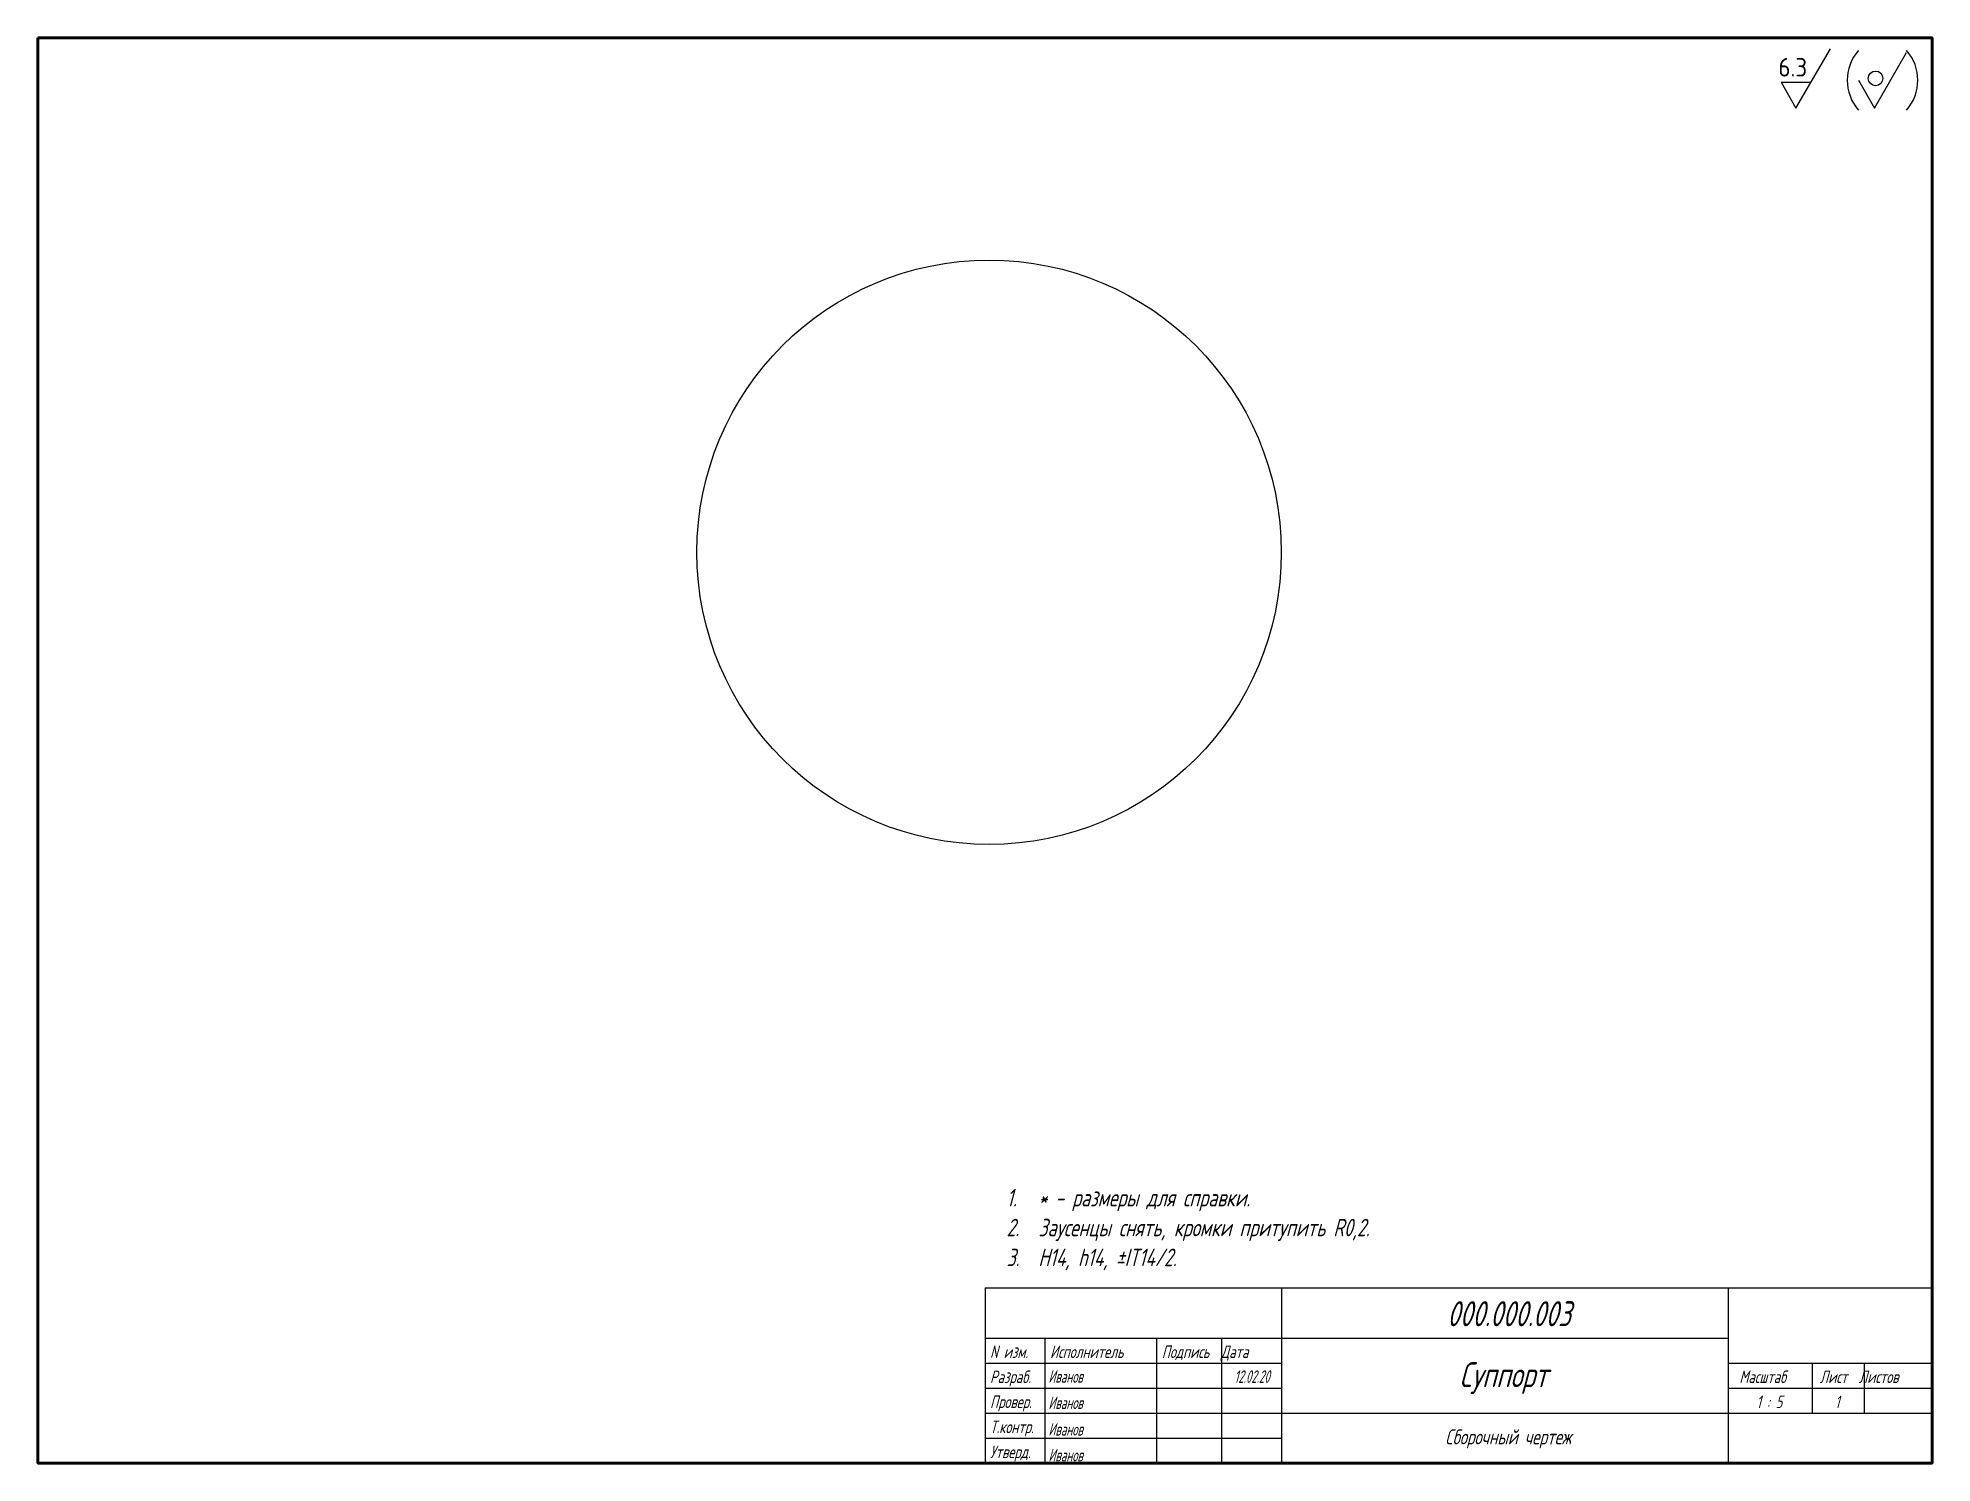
# Model space of a CAD drawing. Extents: x -272 to 106, y -5077 to -4793.
import ezdxf
from ezdxf.enums import TextEntityAlignment as Align

# ---------------------------------------------------------------- set-up
doc = ezdxf.new("R2010")
doc.units = 0
doc.layers.add('AM_5', color=92, linetype='Continuous', lineweight=25)
doc.layers.add('Print', color=5, linetype='Continuous', lineweight=60)
doc.layers.add('Text', color=7, linetype='Continuous')
doc.styles.add('ACISOTS', font='isocp.shx', dxfattribs={"height": 1})
doc.styles.add('STYLE25', font='simplex.shx', dxfattribs={"width": 0.7, "oblique": 15, "height": 2.5})
doc.styles.add('STYLE35', font='simplex.shx', dxfattribs={"width": 0.7, "oblique": 15, "height": 3.5})
doc.styles.add('STYLE50', font='simplex.shx', dxfattribs={"width": 0.7, "oblique": 15, "height": 5})

# ---------------------------------------------------------------- blocks, each defined once
blk = doc.blocks.new('*S1')
at = {"layer": 'AM_5', "color": 2, "ltscale": 0.5}
for p, q in [((748.59, 2132.24), (754.83, 2143.04)), ((762.84, 2132.24), (768.69, 2142.37)), ((745.87, 2136.97), (748.59, 2132.24)), ((745.87, 2136.97), (751.32, 2136.97)), ((759.92, 2137.3), (762.84, 2132.24))]:
    blk.add_line(p, q, dxfattribs=at)
for centre, start, end in [((766.11, 2137.3), 138.8879, 221.1121), ((762.5, 2137.3), 318.8879, 41.1121)]:
    blk.add_arc(centre, 8.21, start, end, dxfattribs=at)
at = {"layer": 'AM_5', "color": 2, "ltscale": 0.5, "insert": (750.62, 2137.98), "char_height": 3.375, "attachment_point": 9, "style": 'ACISOTS'}
blk.add_mtext('6.3', dxfattribs=at)

msp = doc.modelspace()

# ---------------------------------------------------------------- linework, layer by layer
at = {"color": 250}
for p, q in [((-83.28, -5042.26), (-83.28, -5077.26)), ((-83.28, -5042.26), (105.91, -5042.26)), ((-23.96, -5077.26), (-23.96, -5042.26)), ((65.24, -5049.26), (65.24, -5042.26)), ((65.24, -5077.26), (65.24, -5042.26)), ((-83.28, -5052.26), (65.24, -5052.26)), ((-71.28, -5077.26), (-71.28, -5052.26)), ((-48.96, -5077.26), (-48.96, -5052.26)), ((-35.96, -5077.26), (-35.96, -5052.26)), ((-83.28, -5057.26), (-23.96, -5057.26)), ((65.24, -5057.26), (105.91, -5057.26)), ((82.03, -5067.26), (82.03, -5057.26)), ((92.43, -5067.26), (92.43, -5057.26)), ((-83.28, -5062.26), (-23.96, -5062.26)), ((65.24, -5062.26), (105.91, -5062.26)), ((-83.28, -5067.26), (105.91, -5067.26)), ((-83.28, -5072.26), (-23.96, -5072.26))]:
    msp.add_line(p, q, dxfattribs=at)
at = {"color": 2}
msp.add_circle((94.62, -4800.61), 1.46, dxfattribs=at)
msp.add_circle((-82.46, -4895.28), 58.37)
at = {"layer": 'Print'}
msp.add_lwpolyline([(-272.48, -4792.52), (105.91, -4792.52), (105.91, -5077.26), (-272.48, -5077.26)], close=True, dxfattribs=at)

# ---------------------------------------------------------------- block references
at = {"layer": 'AM_5', "ltscale": 0.5, "xscale": 1.099999999999909, "yscale": 1.099999999999909, "zscale": 1.099999999999909}
msp.add_blockref('*S1', (-744.73, -7152.02), dxfattribs=at)

# ---------------------------------------------------------------- texts
at = {"color": 2, "style": 'STYLE35', "oblique": 15, "width": 0.7}
for s, p in [('1.', (-78.98, -5025.98)), ('* - размеры для справки.', (-72.61, -5025.98)), ('2.', (-78.98, -5031.94)), ('Заусенцы снять, кромки притупить R0,2.', (-72.61, -5031.94)), ('3.', (-78.98, -5037.91)), ('H14, h14, %%PIT14/2.', (-72.61, -5037.91))]:
    msp.add_text(s, height=3.5, dxfattribs=at).set_placement(p)
at = {"color": 4, "style": 'STYLE25', "oblique": 15, "width": 0.7}
for s, p in [('N изм.', (-82.28, -5056.26)), ('Исполнитель', (-70.28, -5056.26)), ('Подпись  Дата', (-47.96, -5056.26)), ('Разраб.', (-82.28, -5061.26)), ('Масштаб', (67.41, -5061.26)), (' Лист  Листов', (82.31, -5061.26)), ('Провер.', (-82.28, -5066.26)), ('Т.контр.', (-82.28, -5071.26)), ('Утверд.', (-82.28, -5076.26))]:
    msp.add_text(s, height=2.5, rotation=360, dxfattribs=at).set_placement(p)
at = {"color": 5, "style": 'STYLE25', "oblique": 15, "width": 0.6}
for p in [(-70.61, -5061.2), (-70.61, -5066.45), (-70.61, -5071.75), (-70.61, -5076.92)]:
    msp.add_text('Иванов', height=2.5, rotation=360, dxfattribs=at).set_placement(p)
at = {"color": 5, "oblique": 15}
for s, height, style, width, p in [('12.02.20', 2.5, 'STYLE25', 0.6, (-29.96, -5061.22)), ('1 : 5', 2.5, 'STYLE25', 0.7, (73.41, -5066.26)), ('1', 2.5, 'STYLE25', 0.7, (86.97, -5066.26)), ('Сборочный чертеж', 3, 'STYLE35', 0.7, (21.2, -5073.51))]:
    msp.add_text(s, height=height, rotation=360, dxfattribs=dict(at, style=style, width=width)).set_placement(p, align=Align.CENTER)
at = {"style": 'STYLE50', "oblique": 15, "width": 0.7}
msp.add_text('Суппорт', height=5, rotation=360, dxfattribs=at).set_placement((20.28, -5062.09), align=Align.CENTER)
at = {"layer": 'Text', "style": 'STYLE50', "oblique": 15, "width": 0.7}
msp.add_text('000.000.003', height=5, rotation=360, dxfattribs=at).set_placement((21.38, -5049.91), align=Align.CENTER)

doc.saveas('drawing.dxf')
